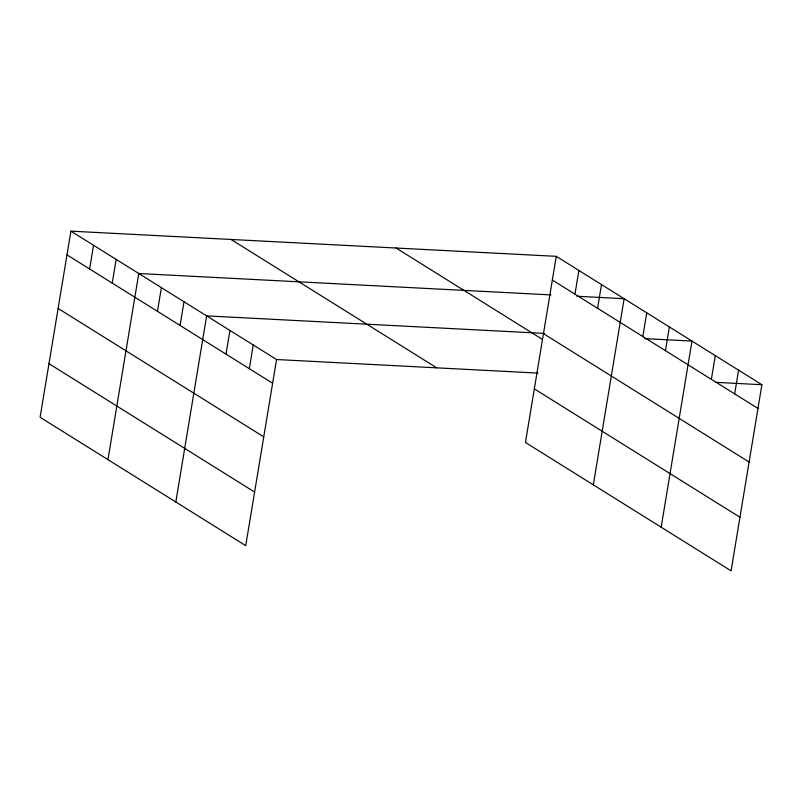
<?xml version="1.0" encoding="UTF-8"?>
<svg xmlns="http://www.w3.org/2000/svg" width="802" height="802" viewBox="0 0 802 802"><rect width="100%" height="100%" fill="white"/><g stroke="black" fill="none" stroke-linecap="round" stroke-linejoin="round"><path stroke-width="1.2" d="M70.917 231.146L40.1 417.281L245.733 545.661L276.55 359.527L70.917 231.146L556.267 256.339L761.9 384.719L731.083 570.854L525.45 442.473L556.267 256.339M89.613 268.981L93.533 245.272M112.23 283.096L116.15 259.397M107.959 459.646L138.776 273.512L550.874 294.905M157.473 311.346L161.392 287.637M180.089 325.462L184.019 301.752M175.818 502.012L206.635 315.878L544.237 333.401M226.014 354.133L229.943 330.424M249.322 368.689L253.242 344.98M574.954 294.174L578.884 270.464M597.58 308.299L601.5 284.59M593.31 484.839L624.126 298.705L576.939 296.259M642.823 336.539L646.743 312.83M665.439 350.664L669.359 326.955M661.169 527.205L691.986 341.071L644.798 338.624M711.364 379.336L715.294 355.627M734.672 393.882L738.592 370.173M276.55 359.527L537.982 373.1M715.965 382.333L761.9 384.719M552.337 280.048L757.97 408.429M543.465 333.652L749.098 462.032M396.098 248.029L542.413 339.376M534.322 388.87L739.955 517.25M231.076 239.467L436.719 367.837M66.987 254.856L272.63 383.236M58.115 308.459L263.748 436.839M48.972 363.677L254.615 492.057"/></g></svg>
